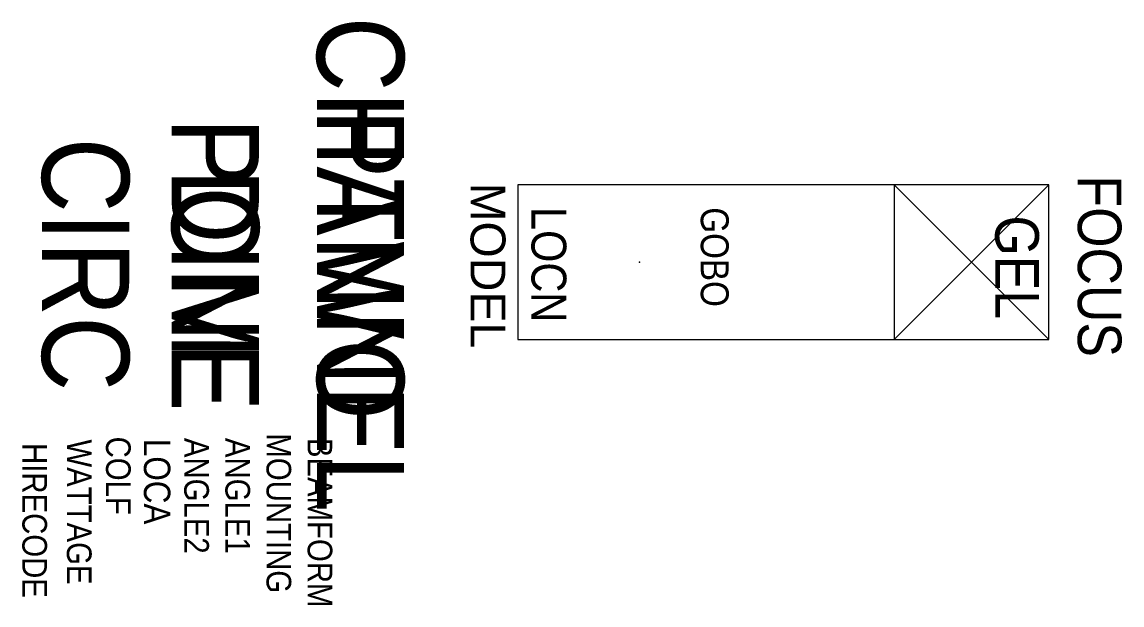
# Model space of a CAD drawing. Extents: x -1202 to 60, y 173 to 842.
import ezdxf
from ezdxf.enums import TextEntityAlignment as Align

# ---------------------------------------------------------------- set-up
doc = ezdxf.new("R2010")
doc.units = 0
doc.header["$MEASUREMENT"] = 0
doc.layers.get('0').update_dxf_attribs({"linetype": 'CONTINUOUS'})
for name, color, linetype in [('CHANNEL', 3, 'CONTINUOUS'), ('CIRC', 6, 'CONTINUOUS'), ('DIMMER', 4, 'CONTINUOUS'), ('FOCUS', 2, 'CONTINUOUS'), ('GEL', 1, 'CONTINUOUS'), ('LANTERNS', 4, 'CONTINUOUS'), ('LOCATION', 7, 'CONTINUOUS'), ('MODEL', 6, 'CONTINUOUS'), ('PATCH', 5, 'CONTINUOUS'), ('PATCH2', 5, 'CONTINUOUS')]:
    doc.layers.add(name, color=color, linetype=linetype)

msp = doc.modelspace()

# ---------------------------------------------------------------- linework, layer by layer
for p, q in [((-23.6, 655.1), (-633.2, 655.1)), ((-633.2, 655.1), (-633.2, 477.3)), ((-201.4, 655.1), (-201.4, 477.3)), ((-23.6, 655.1), (-201.4, 477.3)), ((-23.6, 477.3), (-201.4, 655.1)), ((-23.6, 477.3), (-23.6, 655.1)), ((-633.2, 477.3), (-23.6, 477.3))]:
    msp.add_line(p, q)
msp.add_point((-493.5, 566.2))

# ---------------------------------------------------------------- texts
at = {"layer": 'CHANNEL', "width": 0.89}
msp.add_attdef('CHANNEL', text='', height=100, rotation=270, dxfattribs=at).set_placement((-863.7, 563.6), align=Align.CENTER)
at = {"layer": 'CIRC', "width": 0.89}
msp.add_attdef('CIRC', text='', height=100, rotation=270, dxfattribs=at).set_placement((-1179.2, 563.6), align=Align.CENTER)
at = {"layer": 'DIMMER', "width": 0.89}
msp.add_attdef('DIM', text='', height=100, rotation=270, dxfattribs=at).set_placement((-1030.3, 564.4), align=Align.CENTER)
at = {"layer": 'FOCUS', "color": 30, "width": 0.89}
msp.add_attdef('FOCUS', text='', height=50, rotation=270, dxfattribs=at).set_placement((9.5, 561.5), align=Align.CENTER)
at = {"layer": 'GEL', "width": 0.89}
for tag, height, p in [('GOBO', 32, (-423.2, 572)), ('GEL', 50, (-85.2, 560.2))]:
    msp.add_attdef(tag, text='', height=height, rotation=270, dxfattribs=at).set_placement(p, align=Align.CENTER)
at = {"layer": 'LANTERNS', "color": 0, "width": 0.89, "flags": 1}
for tag, p, s, height in [('MOUNTING', (-921.6, 369.6), 'STANDARD HOOK CLAMP', 28.305), ('HIRECODE', (-1201.8, 358.5), '', 28.3), ('WATTAGE', (-1150.7, 362.6, 0), '750', 28.3), ('COLF', (-1105.8, 365.9), 'N', 28.3), ('LOCA', (-1062.3, 363.3), '', 30.3), ('ANGLE2', (-1016, 364.4), '30', 28.3), ('ANGLE1', (-968.8, 364.4), '15', 28.3), ('BEAMFORM', (-874.4, 364.4), 'C', 28.3)]:
    msp.add_attdef(tag, p, s, height=height, rotation=270, dxfattribs=at)
at = {"layer": 'LOCATION', "width": 0.89}
msp.add_attdef('LOCN', text='', height=40, rotation=270, dxfattribs=at).set_placement((-617.5, 563.3), align=Align.CENTER)
at = {"layer": 'MODEL'}
msp.add_attdef('MODEL', text='4.5-1530Z', height=40, rotation=270, dxfattribs=at).set_placement((-687.4, 562.3), align=Align.CENTER)
at = {"layer": 'PATCH', "width": 0.89}
msp.add_attdef('PONE', text='', height=100, rotation=270, dxfattribs=at).set_placement((-1030.3, 563.6), align=Align.CENTER)
at = {"layer": 'PATCH2', "width": 0.89}
msp.add_attdef('PTWO', text='', height=100, rotation=270, dxfattribs=at).set_placement((-863.7, 563.6), align=Align.CENTER)

doc.saveas('drawing.dxf')
